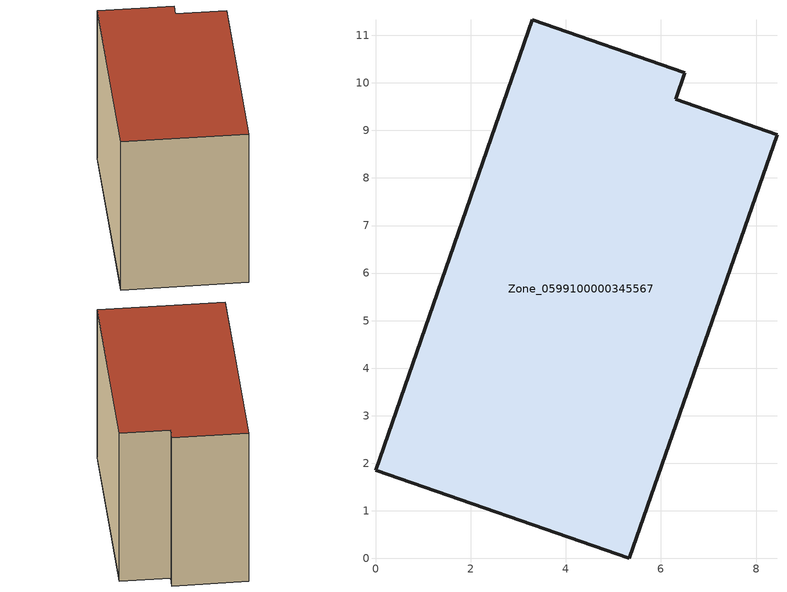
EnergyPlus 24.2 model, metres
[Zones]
Zone_0599100000345567
 floor ground (C_G): 0,1.86 3.29,11.33 6.5,10.21 6.31,9.66 8.44,8.91 5.34,0 z0
 wall outside (C_F): 3.29,11.33 0,1.86 5.34,0 8.44,8.91 6.31,9.66 6.5,10.21 3.29,11.33 z0:7.99
 roof outside (C_R): 0,1.86 5.34,0 8.44,8.91 6.31,9.66 6.5,10.21 3.29,11.33 z7.99
[BUILDING]
Pand.0599100000345567: North Axis=0; Terrain=City; Loads Convergence Tolerance Value=0.04; Temperature Convergence Tolerance Value=0.4; Solar Distribution=FullExterior; Maximum Number of Warmup Days=25; Minimum Number of Warmup Days=1
[Site:Location]
Rotterdam.The.Hague.AP_ZH_NLD Design_Conditions: Latitude=51.96; Longitude=4.45; Time Zone=1; Elevation=-4.5
[SITE:GROUNDTEMPERATURE:BUILDINGSURFACE]
18, 18, 18, 18, 18, 18, 18, 18, 18, 18, 18, 18
[MATERIAL] Thermal Absorptance=0.9; Solar Absorptance=0.7; Visible Absorptance=0.7
Name | Roughness | Thickness | Conductivity | Density | Specific Heat
G.TC.1992-2005 | MediumSmooth | 0.15 | 0.06 | 540 | 1210
F.TC.1992-2005 | Rough | 0.3 | 0.12 | 1920 | 840
R.TC.1992-2005 | MediumRough | 0.2 | 0.08 | 1500 | 1000
[CONSTRUCTION]
C_G: G.TC.1992-2005
C_F: F.TC.1992-2005
C_R: R.TC.1992-2005
[ZONE]
Zone_0599100000345567: Type=1; Multiplier=1; Ceiling Height=Autocalculate; Volume=Autocalculate; Floor Area=autocalculate; Part of Total Floor Area=Yes
[ZONEINFILTRATION:DESIGNFLOWRATE]
Infil_Zone_0599100000345567: Zone or ZoneList or Space or SpaceList=Zone_0599100000345567; Schedule=AlwaysOn; Design Flow Rate Calculation Method=Flow/Area; Flow Rate per Floor Area=0.0015; Constant Term Coefficient=1; Temperature Term Coefficient=0; Velocity Term Coefficient=0; Velocity Squared Term Coefficient=0
[HVACTEMPLATE:ZONE:IDEALLOADSAIRSYSTEM]
Zone_0599100000345567: Maximum Heating Supply Air Temperature=50; Minimum Cooling Supply Air Temperature=13; Maximum Heating Supply Air Humidity Ratio=0.0156; Minimum Cooling Supply Air Humidity Ratio=0.0077; Heating Limit=NoLimit; Cooling Limit=NoLimit; Dehumidification Control Type=ConstantSensibleHeatRatio; Cooling Sensible Heat Ratio=0.7; Dehumidification Setpoint=60; Humidification Control Type=None; Humidification Setpoint=30; Outdoor Air Method=None; Outdoor Air Flow Rate per Person=0.00944; Outdoor Air Flow Rate per Zone Floor Area=0; Outdoor Air Flow Rate per Zone=0; Demand Controlled Ventilation Type=None; Outdoor Air Economizer Type=NoEconomizer; Heat Recovery Type=None; Sensible Heat Recovery Effectiveness=0.7; Latent Heat Recovery Effectiveness=0.65
[ZONECONTROL:THERMOSTAT]
ThermostatControl_Zone_0599100000345567: Zone or ZoneList=Zone_0599100000345567; Control Type Schedule=DualSetpointControlType; Control 1=Thermostat_Zone_0599100000345567; Temperature Difference Between Cutout And Setpoint=0
[THERMOSTATSETPOINT:DUALSETPOINT]
Thermostat_Zone_0599100000345567: Heating Setpoint Temperature Schedule=HeatingSetpoint_Zone_0599100000345567; Cooling Setpoint Temperature Schedule=CoolingSetpoint_Zone_0599100000345567
[SCHEDULE:COMPACT]
HeatingSetpoint_Zone_0599100000345567: Through: 12/31, For: AllDays, Until: 24:00, 21
CoolingSetpoint_Zone_0599100000345567: Through: 12/31, For: AllDays, Until: 24:00, 24
DualSetpointControlType: Through: 12/31, For: AllDays, Until: 24:00, 4
AlwaysOn: Through: 12/31, For: AllDays, Until: 24:00, 1
